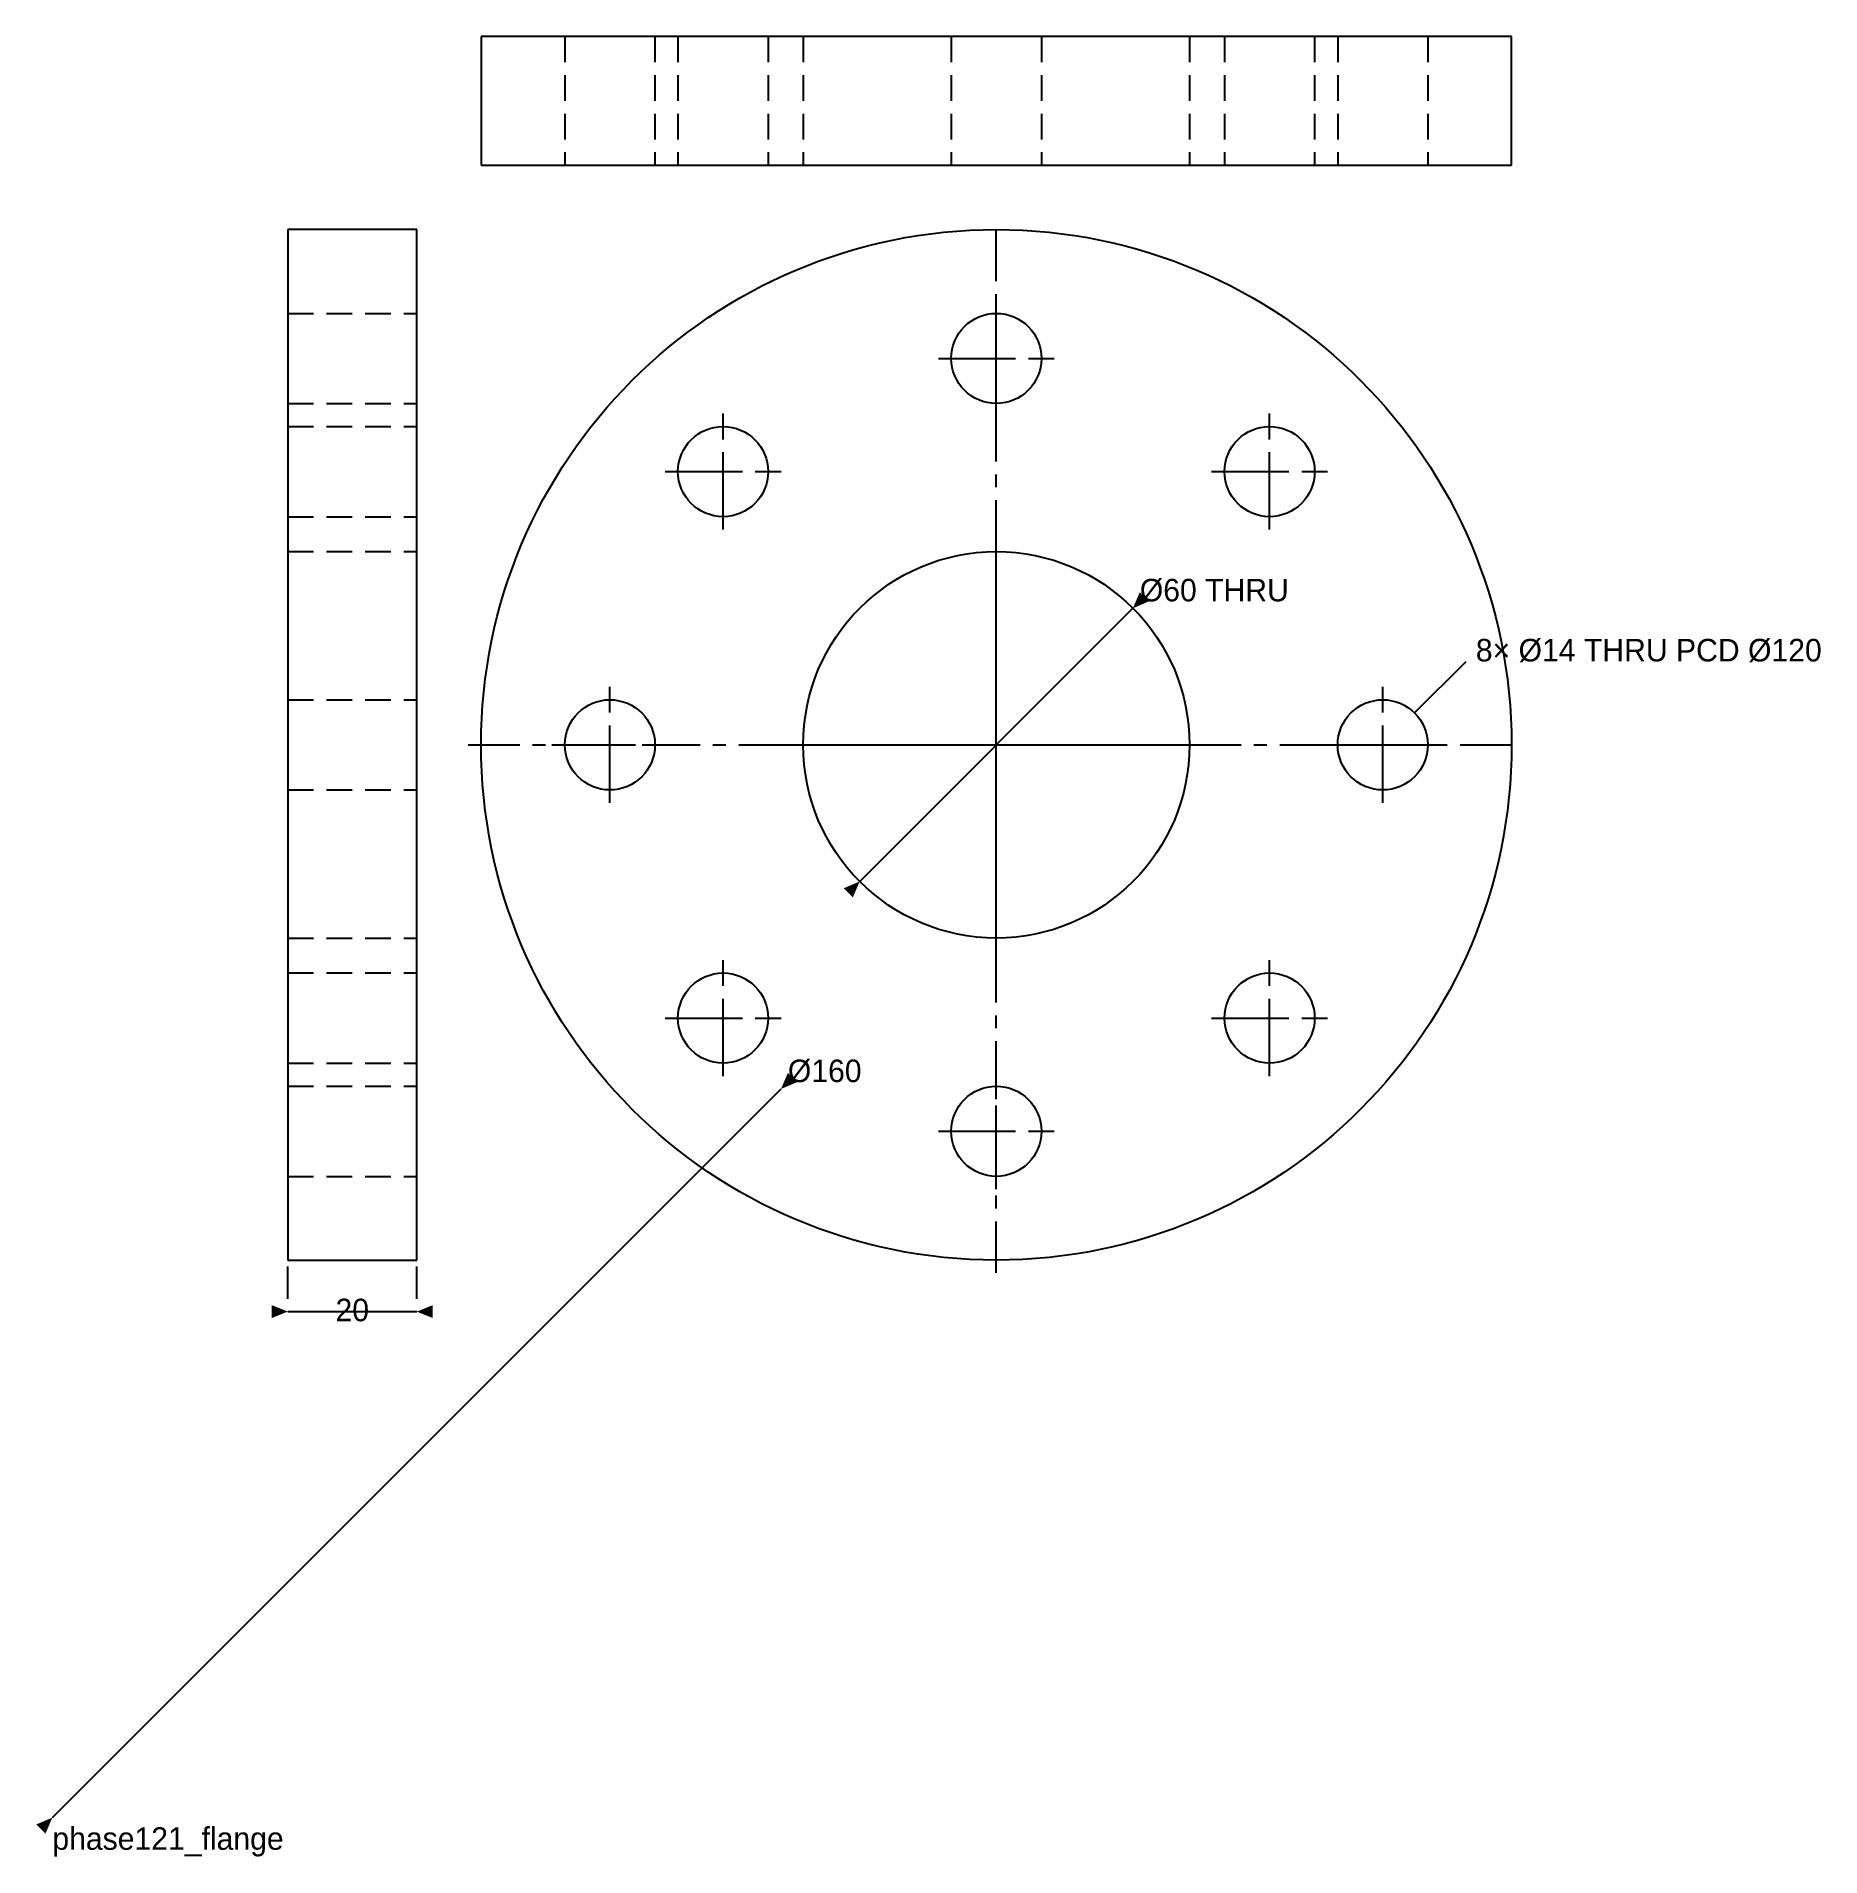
# Model space of a CAD drawing. Header units: millimetres. Extents: x 8 to 285, y 4 to 287.
import ezdxf
from ezdxf.enums import TextEntityAlignment as Align

# ---------------------------------------------------------------- set-up
doc = ezdxf.new("R2010")
doc.units = ezdxf.units.MM
doc.linetypes.add('AICAD_CENTERLINE', pattern=[14, 8, -2, 2, -2])
doc.linetypes.add('AICAD_DASHED', pattern=[6, 4, -2])
for name, color, linetype in [('AICAD_ANNOTATION', 7, 'CONTINUOUS'), ('AICAD_CENTER', 7, 'AICAD_CENTERLINE'), ('AICAD_DIMENSION', 7, 'CONTINUOUS'), ('AICAD_HIDDEN', 7, 'AICAD_DASHED'), ('AICAD_OBJECT', 7, 'CONTINUOUS')]:
    doc.layers.add(name, color=color, linetype=linetype)

msp = doc.modelspace()

# ---------------------------------------------------------------- linework, layer by layer
at = {"layer": 'AICAD_CENTER'}
for p, q in [((156.568542494924, 94.568542494924), (156.568542494924, 258.568542494924)), ((156.568542494924, 227.568542494924), (156.568542494924, 245.568542494924)), ((156.568542494924, 233.568542494924), (156.568542494924, 239.568542494924)), ((147.568542494924, 236.568542494924), (165.568542494924, 236.568542494924)), ((153.568542494924, 236.568542494924), (159.568542494924, 236.568542494924)), ((114.142135623731, 209.994949366117), (114.142135623731, 227.994949366117)), ((198.994949366117, 209.994949366117), (198.994949366117, 227.994949366117)), ((114.142135623731, 215.994949366117), (114.142135623731, 221.994949366117)), ((198.994949366117, 215.994949366117), (198.994949366117, 221.994949366117)), ((105.142135623731, 218.994949366117), (123.142135623731, 218.994949366117)), ((111.142135623731, 218.994949366117), (117.142135623731, 218.994949366117)), ((189.994949366117, 218.994949366117), (207.994949366117, 218.994949366117)), ((195.994949366117, 218.994949366117), (201.994949366117, 218.994949366117)), ((156.568542494924, 144.568542494924), (156.568542494924, 208.568542494924)), ((96.568542494924, 167.568542494924), (96.568542494924, 185.568542494924)), ((216.568542494924, 167.568542494924), (216.568542494924, 185.568542494924)), ((96.568542494924, 173.568542494924), (96.568542494924, 179.568542494924)), ((156.568542494924, 173.568542494924), (156.568542494924, 179.568542494924)), ((156.568542494924, 173.568542494924), (156.568542494924, 179.568542494924)), ((216.568542494924, 173.568542494924), (216.568542494924, 179.568542494924)), ((74.568542494924, 176.568542494924), (238.568542494924, 176.568542494924)), ((87.568542494924, 176.568542494924), (105.568542494924, 176.568542494924)), ((93.568542494924, 176.568542494924), (99.568542494924, 176.568542494924)), ((124.568542494924, 176.568542494924), (188.568542494924, 176.568542494924)), ((153.568542494924, 176.568542494924), (159.568542494924, 176.568542494924)), ((153.568542494924, 176.568542494924), (159.568542494924, 176.568542494924)), ((207.568542494924, 176.568542494924), (225.568542494924, 176.568542494924)), ((213.568542494924, 176.568542494924), (219.568542494924, 176.568542494924)), ((114.142135623731, 125.142135623731), (114.142135623731, 143.142135623731)), ((198.994949366117, 125.142135623731), (198.994949366117, 143.142135623731)), ((114.142135623731, 131.142135623731), (114.142135623731, 137.142135623731)), ((198.994949366117, 131.142135623731), (198.994949366117, 137.142135623731)), ((105.142135623731, 134.142135623731), (123.142135623731, 134.142135623731)), ((111.142135623731, 134.142135623731), (117.142135623731, 134.142135623731)), ((189.994949366117, 134.142135623731), (207.994949366117, 134.142135623731)), ((195.994949366117, 134.142135623731), (201.994949366117, 134.142135623731)), ((156.568542494924, 107.568542494924), (156.568542494924, 125.568542494924)), ((156.568542494924, 113.568542494924), (156.568542494924, 119.568542494924)), ((147.568542494924, 116.568542494924), (165.568542494924, 116.568542494924)), ((153.568542494924, 116.568542494924), (159.568542494924, 116.568542494924))]:
    msp.add_line(p, q, dxfattribs=at)
at = {"layer": 'AICAD_DIMENSION'}
for p, q in [((135.355339059327, 155.355339059327), (177.78174593052, 197.78174593052)), ((221.51828996323, 181.51828996323), (229.51828996323, 189.51828996323)), ((10, 10), (123.137084989848, 123.137084989848)), ((46.568542494924, 90.568542494924), (46.568542494924, 95.568542494924)), ((66.568542494924, 90.568542494924), (66.568542494924, 95.568542494924)), ((46.568542494924, 88.568542494924), (66.568542494924, 88.568542494924))]:
    msp.add_line(p, q, dxfattribs=at)
for points in [[(177.78174593052, 197.78174593052), (180.256619664673, 198.8424061023), (178.8424061023, 200.256619664673)], [(135.355339059327, 155.355339059327), (132.880465325174, 154.294678887548), (134.294678887548, 152.880465325174)], [(123.137084989848, 123.137084989848), (125.611958724001, 124.197745161627), (124.197745161627, 125.611958724001)], [(46.568542494924, 88.568542494924), (44.068542494924, 89.568542494924), (44.068542494924, 87.568542494924)], [(66.568542494924, 88.568542494924), (69.068542494924, 87.568542494924), (69.068542494924, 89.568542494924)], [(10, 10), (7.525126265847, 8.93933982822), (8.93933982822, 7.525126265847)]]:
    msp.add_solid(points, dxfattribs=at)
at = {"layer": 'AICAD_HIDDEN'}
for p, q in [((89.568542494924, 286.568542494924), (89.568542494924, 266.568542494924)), ((103.568542494924, 286.568542494924), (103.568542494924, 266.568542494924)), ((107.142135623731, 286.568542494924), (107.142135623731, 266.568542494924)), ((107.142135623731, 286.568542494924), (107.142135623731, 266.568542494924)), ((121.142135623731, 286.568542494924), (121.142135623731, 266.568542494924)), ((121.142135623731, 286.568542494924), (121.142135623731, 266.568542494924)), ((126.568542494924, 286.568542494924), (126.568542494924, 266.568542494924)), ((149.568542494924, 286.568542494924), (149.568542494924, 266.568542494924)), ((149.568542494924, 286.568542494924), (149.568542494924, 266.568542494924)), ((163.568542494924, 286.568542494924), (163.568542494924, 266.568542494924)), ((163.568542494924, 286.568542494924), (163.568542494924, 266.568542494924)), ((186.568542494924, 286.568542494924), (186.568542494924, 266.568542494924)), ((191.994949366117, 286.568542494924), (191.994949366117, 266.568542494924)), ((191.994949366117, 286.568542494924), (191.994949366117, 266.568542494924)), ((205.994949366117, 286.568542494924), (205.994949366117, 266.568542494924)), ((205.994949366117, 286.568542494924), (205.994949366117, 266.568542494924)), ((209.568542494924, 286.568542494924), (209.568542494924, 266.568542494924)), ((223.568542494924, 286.568542494924), (223.568542494924, 266.568542494924)), ((46.568542494924, 243.568542494924), (66.568542494924, 243.568542494924)), ((46.568542494924, 229.568542494924), (66.568542494924, 229.568542494924)), ((46.568542494924, 225.994949366117), (66.568542494924, 225.994949366117)), ((46.568542494924, 225.994949366117), (66.568542494924, 225.994949366117)), ((46.568542494924, 211.994949366117), (66.568542494924, 211.994949366117)), ((46.568542494924, 211.994949366117), (66.568542494924, 211.994949366117)), ((46.568542494924, 206.568542494924), (66.568542494924, 206.568542494924)), ((46.568542494924, 183.568542494924), (66.568542494924, 183.568542494924)), ((46.568542494924, 183.568542494924), (66.568542494924, 183.568542494924)), ((46.568542494924, 169.568542494924), (66.568542494924, 169.568542494924)), ((46.568542494924, 169.568542494924), (66.568542494924, 169.568542494924)), ((46.568542494924, 146.568542494924), (66.568542494924, 146.568542494924)), ((46.568542494924, 141.142135623731), (66.568542494924, 141.142135623731)), ((46.568542494924, 141.142135623731), (66.568542494924, 141.142135623731)), ((46.568542494924, 127.142135623731), (66.568542494924, 127.142135623731)), ((46.568542494924, 127.142135623731), (66.568542494924, 127.142135623731)), ((46.568542494924, 123.568542494924), (66.568542494924, 123.568542494924)), ((46.568542494924, 109.568542494924), (66.568542494924, 109.568542494924))]:
    msp.add_line(p, q, dxfattribs=at)
at = {"layer": 'AICAD_OBJECT'}
for p, q in [((236.568542494924, 286.568542494924), (76.568542494924, 286.568542494924)), ((76.568542494924, 286.568542494924), (76.568542494924, 266.568542494924)), ((236.568542494924, 266.568542494924), (236.568542494924, 286.568542494924)), ((76.568542494924, 266.568542494924), (236.568542494924, 266.568542494924)), ((66.568542494924, 256.568542494924), (46.568542494924, 256.568542494924)), ((46.568542494924, 256.568542494924), (46.568542494924, 96.568542494924)), ((66.568542494924, 96.568542494924), (66.568542494924, 256.568542494924)), ((46.568542494924, 96.568542494924), (66.568542494924, 96.568542494924))]:
    msp.add_line(p, q, dxfattribs=at)
for centre, radius in [((156.568542494924, 176.568542494924), 80), ((156.568542494924, 236.568542494924), 7), ((114.142135623731, 218.994949366117), 7), ((198.994949366117, 218.994949366117), 7), ((156.568542494924, 176.568542494924), 30), ((96.568542494924, 176.568542494924), 7), ((216.568542494924, 176.568542494924), 7), ((114.142135623731, 134.142135623731), 7), ((198.994949366117, 134.142135623731), 7), ((156.568542494924, 116.568542494924), 7)]:
    msp.add_circle(centre, radius, dxfattribs=at)

# ---------------------------------------------------------------- texts
at = {"layer": 'AICAD_ANNOTATION'}
msp.add_text('phase121_flange', height=3.5, dxfattribs=at).set_placement((10, 5))
at = {"layer": 'AICAD_DIMENSION'}
for s, p in [('Ø60 THRU', (178.8424061023, 198.8424061023)), ('8× Ø14 THRU PCD Ø120', (231.01828996323, 189.51828996323)), ('Ø160', (124.197745161627, 124.197745161627))]:
    msp.add_text(s, height=3.5, dxfattribs=at).set_placement(p)
msp.add_text('20', height=3.5, dxfattribs=at).set_placement((56.568542494924, 87.068542494924), align=Align.CENTER)

doc.saveas('drawing.dxf')
